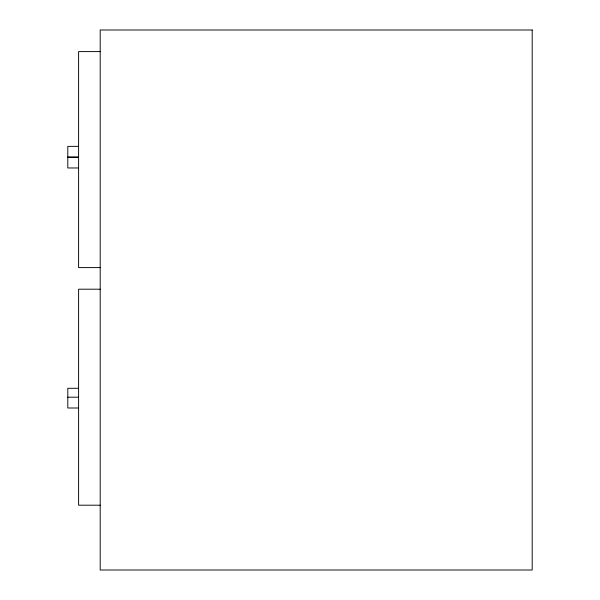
<?xml version="1.0" encoding="UTF-8"?>
<svg xmlns="http://www.w3.org/2000/svg" width="600" height="600" viewBox="0 0 600 600"><rect width="100%" height="100%" fill="white"/><g stroke="black" fill="none" stroke-linecap="round" stroke-linejoin="round"><path stroke-width="0.9" d="M100.2 51.6L78.6 51.6L78.6 267.6L100.2 267.6M78.6 146.363L67.8 146.363L67.8 167.97L78.6 167.97M67.8 157.163L78.6 157.163M67.8 157.17L78.6 157.17M100.2 289.2L78.6 289.2L78.6 505.2L100.2 505.2M78.6 388.29L67.8 388.29L67.8 408L78.6 408M67.8 397.2L78.6 397.2M532.2 30L100.2 30L100.2 570L532.2 570L532.2 30"/></g></svg>
